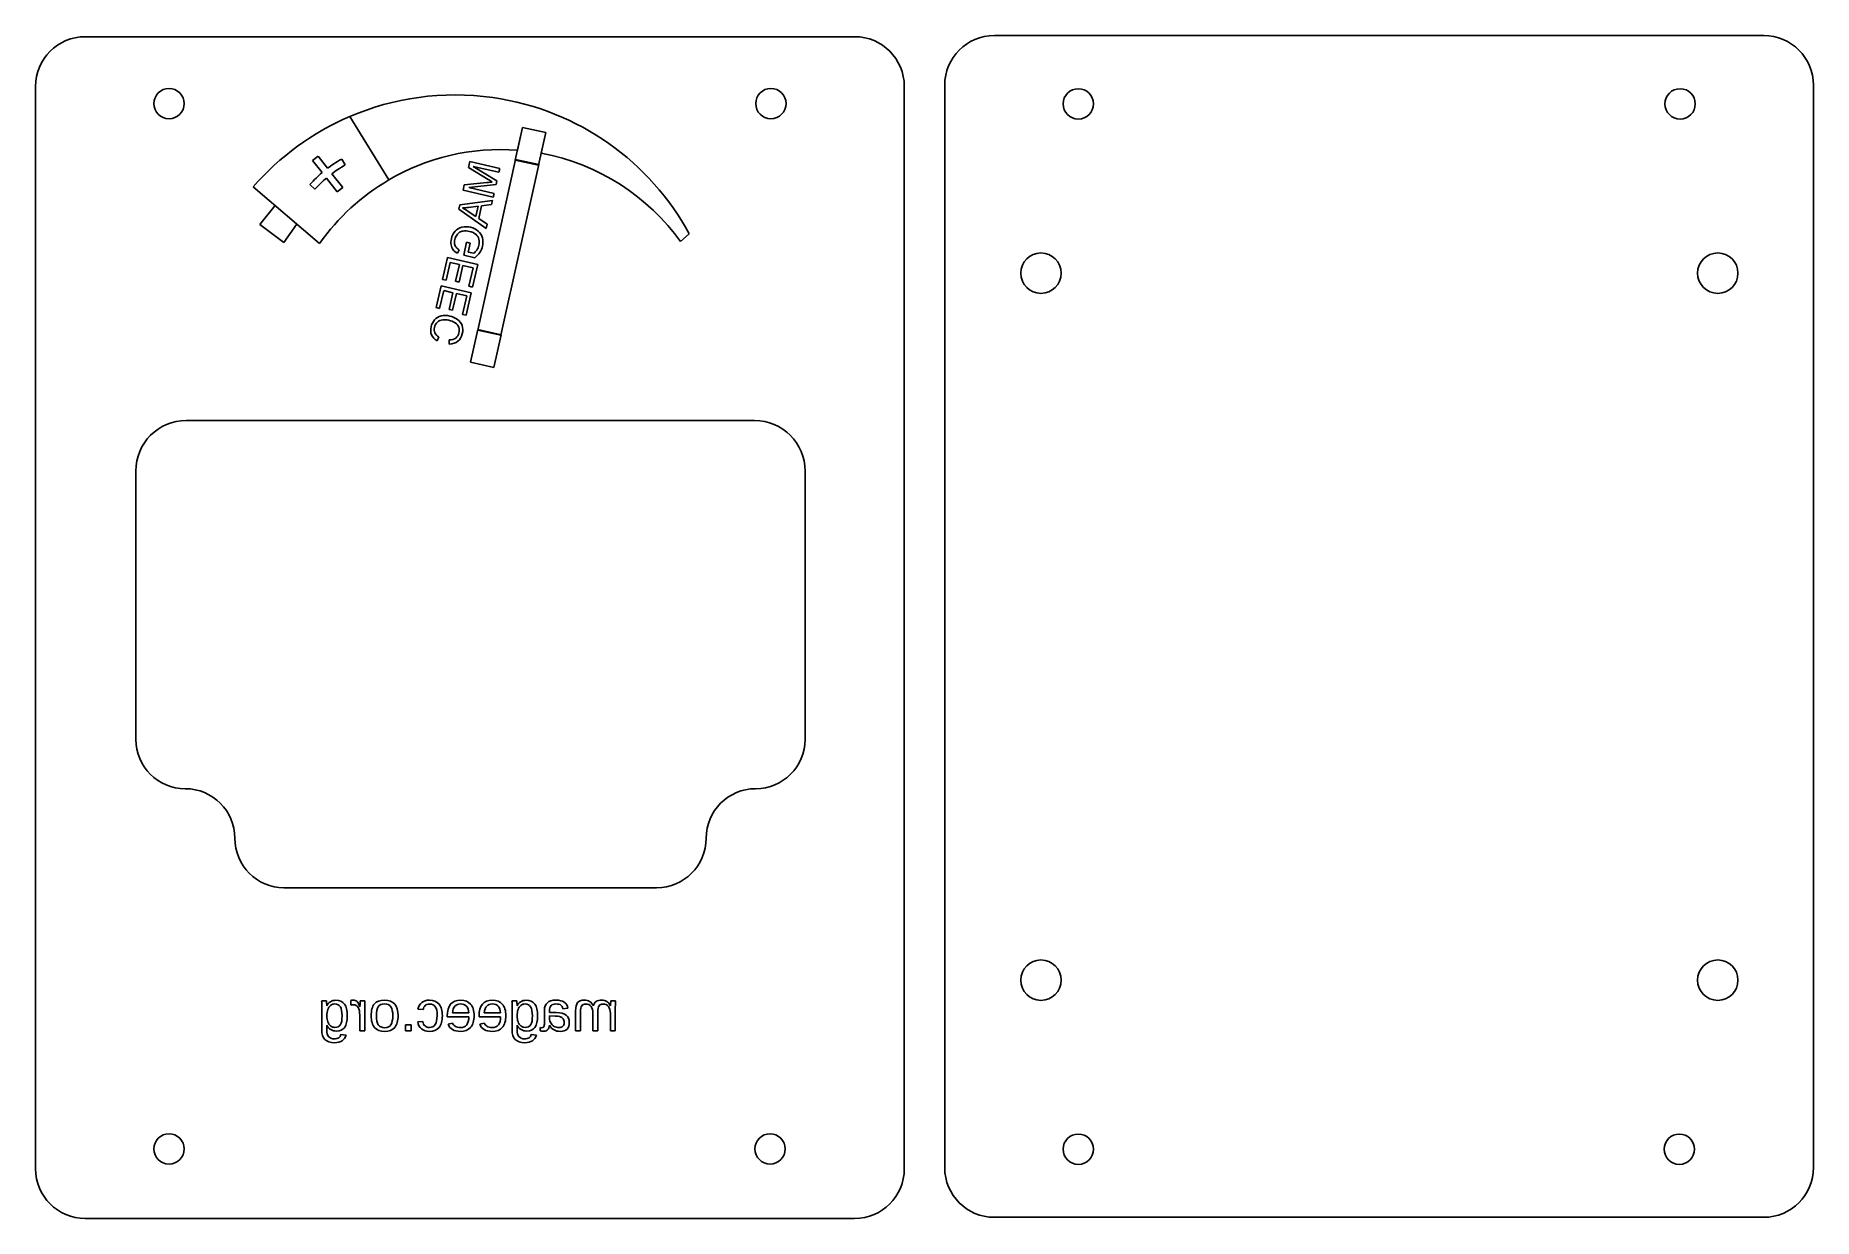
# Model space of a CAD drawing. Extents: x 15 to 191, y 86 to 203.
import ezdxf

# ---------------------------------------------------------------- set-up
doc = ezdxf.new("R2010")
doc.units = 0
doc.layers.add('Layer_1', color=7, linetype='CONTINUOUS')

msp = doc.modelspace()

# ---------------------------------------------------------------- linework, layer by layer
at = {"layer": 'Layer_1', "color": 6}
for p, q in [((20.405407, 203.360034), (96.577021, 203.360034)), ((20.405407, 203.360034), (20.405407, 203.360034)), ((110.403689, 203.477247), (186.575303, 203.477247)), ((110.403689, 203.477247), (110.403689, 203.477247)), ((15.491212, 91.274231), (15.491212, 198.445837)), ((101.491218, 198.445837), (101.491218, 91.274231)), ((105.489491, 91.391444), (105.489491, 198.563052)), ((191.489497, 198.563052), (191.489497, 91.391444)), ((96.577021, 86.360034), (20.405407, 86.360034)), ((186.575303, 86.477246), (110.403689, 86.477246))]:
    msp.add_line(p, q, dxfattribs=at)
at = {"layer": 'Layer_1', "color": 5}
for p, q in [((30.20572, 196.74339), (30.20572, 196.74339)), ((89.781928, 196.743388), (89.781928, 196.743388)), ((120.214941, 196.713864), (120.214941, 196.713864)), ((179.791155, 196.713862), (179.791155, 196.713862)), ((115.019029, 177.951364), (115.019029, 177.951364)), ((182.02014, 177.950834), (182.02014, 177.950834)), ((86.664922, 165.357014), (30.41494, 165.357014)), ((25.41493, 160.357001), (25.414987, 133.792838)), ((91.673709, 133.790077), (91.664932, 160.357001)), ((76.973764, 119.107052), (76.973764, 119.107018)), ((115.019029, 107.950799), (115.019029, 107.950799)), ((182.02014, 107.950265), (182.02014, 107.950265)), ((30.20572, 93.243391), (30.20572, 93.243391)), ((89.705728, 93.243389), (89.705728, 93.243389)), ((120.214949, 93.213865), (120.214949, 93.213865)), ((179.71494, 93.213863), (179.71494, 93.213863))]:
    msp.add_line(p, q, dxfattribs=at)
at = {"layer": 'Layer_1', "color": 1}
for p, q in [((46.597709, 195.462141), (50.454417, 189.180859)), ((63.697418, 194.387399), (62.980209, 191.146639)), ((66.002457, 193.871952), (63.697418, 194.387399)), ((65.285632, 190.630813), (66.002457, 193.871952)), ((66.002457, 193.871952), (66.002457, 193.871952)), ((43.4525, 191.524348), (42.914215, 191.100267)), ((42.914215, 191.100267), (43.857167, 189.902637)), ((44.391267, 190.331666), (43.4525, 191.524348)), ((46.145075, 190.6621), (45.800177, 191.253683)), ((62.980209, 191.146639), (65.285632, 190.630813)), ((43.615052, 182.897292), (37.04559, 188.493343)), ((42.643547, 188.72975), (43.136914, 188.255038)), ((43.857167, 189.902637), (43.857167, 189.902637)), ((44.281249, 189.364349), (45.355158, 187.999599)), ((45.893446, 188.42368), (44.814587, 189.794902)), ((45.355158, 187.999599), (45.893446, 188.42368)), ((50.454417, 189.180859), (50.454417, 189.180859)), ((59.268617, 174.368189), (58.55179, 171.127809)), ((61.573659, 173.853125), (59.268617, 174.368189)), ((60.856831, 170.612362), (61.573659, 173.853125)), ((61.573659, 173.853125), (61.573659, 173.853125)), ((58.55179, 171.127809), (60.856831, 170.612362))]:
    msp.add_line(p, q, dxfattribs=at)
at = {"layer": 'Layer_1', "color": 7}
for p, q in [((50.454569, 189.180673), (46.597864, 195.462336)), ((63.697418, 194.387665), (63.19758, 192.12983)), ((66.002457, 193.871839), (63.697418, 194.387665)), ((65.549064, 191.821477), (66.002457, 193.871839)), ((58.470476, 191.009894), (58.333051, 190.414885)), ((58.333051, 190.414885), (60.284434, 189.2203)), ((61.456562, 190.322), (58.470476, 191.009894)), ((61.169144, 189.076781), (58.826415, 190.526427)), ((58.826415, 190.526427), (61.368622, 189.940554)), ((62.996273, 191.221481), (59.257577, 174.319119)), ((61.368622, 189.940554), (61.456562, 190.322)), ((61.456562, 190.322), (61.456562, 190.322)), ((61.562618, 173.803293), (65.301693, 190.706033)), ((65.301693, 190.706033), (62.996273, 191.221481)), ((65.301693, 190.706033), (65.301693, 190.706033)), ((57.935614, 188.691909), (57.813037, 188.160095)), ((60.178603, 188.927554), (57.935614, 188.691909)), ((58.387489, 188.428478), (61.087297, 188.720462)), ((60.887057, 187.852501), (58.387489, 188.428478)), ((61.087297, 188.720462), (61.169144, 189.076781)), ((39.170379, 186.609194), (37.695229, 184.766303)), ((57.47739, 186.703487), (57.379173, 186.277504)), ((60.728051, 187.162211), (57.47739, 186.703487)), ((57.813037, 188.160095), (60.79912, 187.47182)), ((58.35144, 186.456805), (59.30315, 186.583193)), ((59.30315, 186.583193), (59.069792, 185.570193)), ((59.30315, 186.583193), (59.30315, 186.583193)), ((59.362916, 185.373761), (59.651093, 186.622786)), ((59.651093, 186.622786), (60.630975, 186.74194)), ((60.630975, 186.74194), (60.728051, 187.162211)), ((60.728051, 187.162211), (60.728051, 187.162211)), ((60.79912, 187.47182), (60.887057, 187.852501)), ((57.379173, 186.277504), (60.083551, 184.366851)), ((59.069792, 185.570193), (58.314133, 186.072695)), ((60.187479, 184.81682), (59.362916, 185.373761)), ((60.083551, 184.366851), (60.187479, 184.81682)), ((37.695229, 184.766303), (40.062701, 182.986988)), ((40.062701, 182.986988), (41.323526, 184.783815)), ((80.209958, 183.859856), (79.344664, 183.076407)), ((56.273895, 181.486483), (55.776724, 179.326864)), ((59.260741, 180.797826), (56.273895, 181.486483)), ((57.256017, 181.9296), (57.436084, 182.26346)), ((58.166997, 183.004652), (57.873108, 181.74002)), ((57.873108, 181.74002), (58.980897, 181.484199)), ((58.516842, 182.923948), (58.166997, 183.004652)), ((58.314701, 182.045709), (58.516842, 182.923948)), ((58.87126, 181.917419), (58.314701, 182.045709)), ((58.516842, 182.923948), (58.516842, 182.923948)), ((56.128475, 179.24616), (56.535428, 181.009868)), ((56.535428, 181.009868), (57.449828, 180.798588)), ((57.449828, 180.798588), (57.069525, 179.147182)), ((57.419754, 179.066097), (57.8012, 180.718643)), ((57.8012, 180.718643), (58.817245, 180.483761)), ((58.817245, 180.483761), (58.394685, 178.650389)), ((58.74682, 178.569304), (59.260741, 180.797826)), ((59.260741, 180.797826), (59.260741, 180.797826)), ((55.632825, 178.703684), (55.134892, 176.544444)), ((55.487404, 176.462978), (55.893973, 178.227067)), ((58.619289, 178.015025), (55.632825, 178.703684)), ((55.776724, 179.326864), (56.128475, 179.24616)), ((55.893973, 178.227067), (56.808757, 178.016168)), ((56.808757, 178.016168), (56.427692, 176.364762)), ((56.778303, 176.283295), (57.158987, 177.935464)), ((57.069525, 179.147182), (57.419754, 179.066097)), ((57.158987, 177.935464), (58.175794, 177.701343)), ((58.104984, 175.786502), (58.619289, 178.015025)), ((58.394685, 178.650389), (58.74682, 178.569304)), ((58.619289, 178.015025), (58.619289, 178.015025)), ((55.134892, 176.544444), (55.487404, 176.462978)), ((56.427692, 176.364762), (56.778303, 176.283295)), ((58.175794, 177.701343), (57.753234, 175.867588)), ((57.753234, 175.867588), (58.104984, 175.786502)), ((59.257577, 174.319119), (61.562618, 173.803293)), ((55.24121, 173.265044), (55.422798, 173.633167)), ((56.441126, 173.351461), (56.449875, 172.932708)), ((44.281703, 107.917237), (43.810414, 107.917237)), ((44.320283, 107.40736), (44.314779, 107.40736)), ((46.685003, 107.944784), (46.685003, 107.490031)), ((48.096117, 107.917237), (47.627586, 107.917237)), ((63.12224, 107.917237), (62.650952, 107.917237)), ((63.16082, 107.40736), (63.155317, 107.40736)), ((70.720755, 107.40736), (70.712486, 107.40736)), ((72.41023, 107.40736), (72.401961, 107.40736)), ((72.900806, 107.917237), (72.432272, 107.917237)), ((43.826953, 107.299876), (43.826953, 105.020598)), ((44.320291, 106.426197), (44.320291, 106.426197)), ((47.583486, 106.489587), (47.583486, 104.935161)), ((47.605544, 107.308142), (47.594509, 107.308142)), ((48.079579, 104.935161), (48.079579, 107.222705)), ((48.710721, 106.428955), (48.710721, 106.428955)), ((49.231618, 106.428955), (49.231618, 106.428955)), ((53.828753, 105.855691), (53.327148, 105.822617)), ((53.343684, 107.082144), (53.853558, 107.043559)), ((55.242621, 106.439978), (55.242621, 106.439978)), ((56.2541, 106.387612), (56.2541, 106.321468)), ((56.2541, 106.321468), (58.381793, 106.321468)), ((56.769489, 105.709618), (56.334028, 105.585596)), ((58.376282, 106.701804), (56.766731, 106.701804)), ((59.396029, 106.387612), (59.396029, 106.321468)), ((59.396029, 106.321468), (61.52372, 106.321468)), ((59.911415, 105.709618), (59.475955, 105.585596)), ((61.518208, 106.701804), (59.908658, 106.701804)), ((62.66749, 107.299876), (62.66749, 105.020598)), ((63.160829, 106.426197), (63.160829, 106.426197)), ((65.870052, 106.969156), (65.870052, 105.684825)), ((66.371657, 106.754182), (66.371657, 106.91679)), ((67.041384, 106.743147), (66.371657, 106.754182)), ((66.371657, 106.161614), (66.371657, 106.406905)), ((66.371657, 106.406905), (66.914604, 106.39587)), ((67.678038, 107.120741), (68.196181, 107.167595)), ((68.945842, 106.922291), (68.945842, 104.935161)), ((69.436424, 104.935161), (69.436424, 106.82583)), ((70.668389, 106.663222), (70.668389, 104.935161)), ((71.158961, 104.935161), (71.158961, 106.82583)), ((72.390929, 106.663222), (72.390929, 104.935161)), ((72.884268, 104.935161), (72.884268, 107.280583)), ((44.320291, 105.009575), (44.320291, 105.489132)), ((44.320291, 105.489132), (44.325795, 105.489132)), ((46.224738, 104.499701), (45.725891, 104.57136)), ((47.583486, 104.935161), (48.079579, 104.935161)), ((52.662933, 105.538741), (52.1255, 105.538741)), ((52.1255, 105.538741), (52.1255, 104.935161)), ((52.1255, 104.935161), (52.662933, 104.935161)), ((52.662933, 104.935161), (52.662933, 105.538741)), ((63.160829, 105.009575), (63.160829, 105.489132)), ((63.160829, 105.489132), (63.166332, 105.489132)), ((65.065278, 104.499701), (64.566428, 104.57136)), ((65.42908, 105.2604), (65.42908, 104.951719)), ((66.355121, 105.50569), (66.37166, 105.50569)), ((67.314237, 105.252099), (67.314237, 105.252111)), ((67.427238, 104.880063), (67.427236, 104.88004)), ((68.945842, 104.935161), (69.436424, 104.935161)), ((70.668389, 104.935161), (71.158961, 104.935161)), ((72.390929, 104.935161), (72.884268, 104.935161)), ((45.075456, 103.763829), (45.075456, 103.763829)), ((63.915993, 103.763829), (63.915993, 103.763829))]:
    msp.add_line(p, q, dxfattribs=at)
at = {"layer": 'Layer_1', "color": 6}
for points in [[(15.491212, 198.445837), (15.491212, 201.168302), (17.682944, 203.360034), (20.405407, 203.360034)], [(96.577021, 203.360034), (99.299486, 203.360034), (101.491218, 201.168302), (101.491218, 198.445837)], [(105.489491, 198.563052), (105.489491, 201.285514), (107.681223, 203.477247), (110.403689, 203.477247)], [(186.575303, 203.477247), (189.297765, 203.477247), (191.489497, 201.285514), (191.489497, 198.563052)], [(20.405407, 86.360034), (17.682944, 86.360034), (15.491212, 88.551766), (15.491212, 91.274231)], [(101.491218, 91.274231), (101.491218, 88.551766), (99.299486, 86.360034), (96.577021, 86.360034)], [(110.403689, 86.477246), (107.681223, 86.477246), (105.489491, 88.668978), (105.489491, 91.391444)], [(191.489497, 91.391444), (191.489497, 88.668978), (189.297765, 86.477246), (186.575303, 86.477246)]]:
    msp.add_open_spline(points, degree=3, dxfattribs=at)
at = {"layer": 'Layer_1', "color": 5}
for points in [[(27.205726, 196.74339), (27.205726, 197.57182), (27.877302, 198.243387), (28.705709, 198.243387)], [(28.705709, 198.243387), (29.534144, 198.243387), (30.20572, 197.57182), (30.20572, 196.74339)], [(86.781934, 196.743388), (86.781934, 197.571817), (87.45351, 198.243385), (88.281945, 198.243385)], [(88.281945, 198.243385), (89.110352, 198.243385), (89.781928, 197.571817), (89.781928, 196.743388)], [(117.214941, 196.713864), (117.214941, 197.542294), (117.886517, 198.213861), (118.714941, 198.213861)], [(118.714941, 198.213861), (119.543371, 198.213861), (120.214941, 197.542294), (120.214941, 196.713864)], [(176.791155, 196.713862), (176.791155, 197.542291), (177.462731, 198.213859), (178.291155, 198.213859)], [(178.291155, 198.213859), (179.119584, 198.213859), (179.791155, 197.542291), (179.791155, 196.713862)], [(28.705709, 195.243391), (27.877302, 195.243391), (27.205726, 195.914964), (27.205726, 196.74339)], [(30.20572, 196.74339), (30.20572, 195.914964), (29.534144, 195.243391), (28.705709, 195.243391)], [(88.281945, 195.243391), (87.45351, 195.243391), (86.781934, 195.914961), (86.781934, 196.743388)], [(89.781928, 196.743388), (89.781928, 195.914961), (89.110352, 195.243391), (88.281945, 195.243391)], [(118.714941, 195.213865), (117.886517, 195.213865), (117.214941, 195.885438), (117.214941, 196.713864)], [(120.214941, 196.713864), (120.214941, 195.885438), (119.543371, 195.213865), (118.714941, 195.213865)], [(178.291155, 195.213865), (177.462731, 195.213865), (176.791155, 195.885435), (176.791155, 196.713862)], [(179.791155, 196.713862), (179.791155, 195.885435), (179.119584, 195.213865), (178.291155, 195.213865)], [(113.019132, 179.951614), (113.019132, 181.056159), (113.914482, 181.951509), (115.019029, 181.951509)], [(115.019029, 181.951509), (116.123577, 181.951509), (117.019279, 181.056159), (117.019279, 179.951614)], [(180.020243, 179.951084), (180.020243, 181.055631), (180.915593, 181.950981), (182.02014, 181.950981)], [(182.02014, 181.950981), (183.124687, 181.950981), (184.020037, 181.055631), (184.020037, 179.951084)], [(115.019029, 177.951364), (113.914482, 177.951364), (113.019132, 178.846714), (113.019132, 179.951614)], [(117.019279, 179.951614), (117.019279, 178.846714), (116.123577, 177.951364), (115.019029, 177.951364)], [(182.02014, 177.950834), (180.915593, 177.950834), (180.020243, 178.846184), (180.020243, 179.951084)], [(184.020037, 179.951084), (184.020037, 178.846184), (183.124687, 177.950834), (182.02014, 177.950834)], [(30.41494, 165.357014), (27.644934, 165.357014), (25.414924, 163.12701), (25.41493, 160.357001)], [(91.664932, 160.357001), (91.664085, 163.12701), (89.434927, 165.357014), (86.664922, 165.357014)], [(25.414987, 133.792838), (25.414947, 131.100807), (27.608754, 128.907004), (30.314946, 128.907004)], [(86.773764, 128.907018), (89.479959, 128.907018), (91.673765, 131.100821), (91.673709, 133.790077)], [(30.314946, 128.907004), (33.021141, 128.907007), (35.214944, 126.713203), (35.214944, 124.007005)], [(81.873765, 124.007016), (81.873762, 126.713209), (84.067566, 128.907018), (86.773764, 128.907018)], [(35.214944, 124.007005), (35.214947, 121.30081), (37.408754, 119.107004), (40.074258, 119.107334)], [(76.973764, 119.107018), (79.679959, 119.107018), (81.873765, 121.300824), (81.873765, 124.007016)], [(40.074258, 119.107334), (52.486823, 119.107616), (76.973764, 119.107052), (76.973764, 119.107052)], [(113.019132, 109.951049), (113.019132, 111.055596), (113.914482, 111.950946), (115.019029, 111.950946)], [(115.019029, 111.950946), (116.123577, 111.950946), (117.019279, 111.055596), (117.019279, 109.951049)], [(180.020243, 109.950515), (180.020243, 111.055062), (180.915593, 111.950412), (182.02014, 111.950412)], [(182.02014, 111.950412), (183.124687, 111.950412), (184.020037, 111.055062), (184.020037, 109.950515)], [(115.019029, 107.950799), (113.914482, 107.950799), (113.019132, 108.846149), (113.019132, 109.951049)], [(117.019279, 109.951049), (117.019279, 108.846149), (116.123577, 107.950799), (115.019029, 107.950799)], [(182.02014, 107.950265), (180.915593, 107.950265), (180.020243, 108.845618), (180.020243, 109.950515)], [(184.020037, 109.950515), (184.020037, 108.845618), (183.124687, 107.950265), (182.02014, 107.950265)], [(27.205726, 93.243391), (27.205726, 94.071821), (27.877302, 94.743391), (28.705737, 94.743391)], [(28.705737, 94.743391), (29.534172, 94.743391), (30.20572, 94.071821), (30.20572, 93.243391)], [(86.705706, 93.243389), (86.705706, 94.071818), (87.377282, 94.743386), (88.205717, 94.743386)], [(88.205717, 94.743386), (89.034152, 94.743386), (89.705728, 94.071818), (89.705728, 93.243389)], [(117.21495, 93.213865), (117.21495, 94.042295), (117.886526, 94.713865), (118.71495, 94.713865)], [(118.71495, 94.713865), (119.543379, 94.713865), (120.214949, 94.042295), (120.214949, 93.213865)], [(176.714941, 93.213863), (176.714941, 94.042292), (177.386517, 94.71386), (178.214941, 94.71386)], [(178.214941, 94.71386), (179.04337, 94.71386), (179.71494, 94.042292), (179.71494, 93.213863)], [(28.705737, 91.743392), (27.877302, 91.743392), (27.205726, 92.414965), (27.205726, 93.243391)], [(30.20572, 93.243391), (30.20572, 92.414965), (29.534172, 91.743392), (28.705737, 91.743392)], [(88.205717, 91.743392), (87.37731, 91.743392), (86.705734, 92.414962), (86.705734, 93.243389)], [(89.705728, 93.243389), (89.705728, 92.414965), (89.034152, 91.743392), (88.205717, 91.743392)], [(118.71495, 91.713866), (117.886526, 91.713866), (117.21495, 92.385439), (117.21495, 93.213865)], [(120.214949, 93.213865), (120.214949, 92.385439), (119.543379, 91.713866), (118.71495, 91.713866)], [(178.214941, 91.713866), (177.386517, 91.713866), (176.714941, 92.385436), (176.714941, 93.213863)], [(179.71494, 93.213863), (179.71494, 92.385436), (179.04337, 91.713866), (178.214941, 91.713866)]]:
    msp.add_open_spline(points, degree=3, dxfattribs=at)
at = {"layer": 'Layer_1', "color": 7}
for points in [[(46.597864, 195.462336), (50.908727, 197.314744), (55.767394, 198.043752), (60.751687, 197.333396)], [(60.751687, 197.333396), (69.3224, 196.11064), (76.34221, 190.906693), (80.209958, 183.859856)], [(63.19758, 192.12983), (58.604249, 192.480822), (54.194028, 191.375315), (50.454569, 189.180673)], [(79.344664, 183.076407), (76.145777, 187.515562), (71.300434, 190.758606), (65.549064, 191.821477)], [(60.69367, 188.976663), (60.57718, 188.967152), (60.405493, 188.95115), (60.178603, 188.927554)], [(60.284434, 189.2203), (60.466402, 189.110284), (60.602306, 189.028815), (60.69367, 188.976663)], [(57.743869, 186.427494), (57.944109, 186.421398), (58.147013, 186.431304), (58.35144, 186.456805)], [(58.314133, 186.072695), (58.084582, 186.226111), (57.894999, 186.343741), (57.743869, 186.427494)], [(56.651873, 183.356402), (56.602004, 183.140175), (56.591725, 182.93689), (56.621418, 182.746167)], [(57.017331, 184.102544), (56.841834, 183.901924), (56.720018, 183.653337), (56.651873, 183.356402)], [(56.97279, 182.846286), (56.949197, 182.98219), (56.954898, 183.125327), (56.989526, 183.27646)], [(56.98954, 183.27646), (57.031035, 183.456523), (57.094228, 183.606891), (57.180263, 183.725668)], [(57.698753, 184.497692), (57.418953, 184.433738), (57.192063, 184.302403), (57.017331, 184.102544)], [(57.180263, 183.725668), (57.265537, 183.844441), (57.362229, 183.934281), (57.470343, 183.994809)], [(57.470343, 183.994809), (57.57884, 184.054197), (57.691901, 184.094549), (57.809534, 184.115106)], [(58.554533, 184.491983), (58.264451, 184.558985), (57.978938, 184.560887), (57.698753, 184.497684)], [(57.809534, 184.115106), (58.010914, 184.147844), (58.220292, 184.139857), (58.436519, 184.090355)], [(58.436519, 184.090361), (58.702237, 184.029071), (58.914657, 183.931235), (59.073023, 183.798757)], [(59.309046, 184.124622), (59.100052, 184.302403), (58.84842, 184.424221), (58.554533, 184.491983)], [(59.073023, 183.798757), (59.231006, 183.665898), (59.33341, 183.501445), (59.379852, 183.306534)], [(59.728942, 183.456523), (59.658516, 183.725287), (59.518805, 183.947985), (59.309046, 184.124622)], [(59.379852, 183.306534), (59.426298, 183.110861), (59.426679, 182.91519), (59.381264, 182.717996)], [(59.732749, 182.613308), (59.80051, 182.906817), (59.798986, 183.187379), (59.728939, 183.456523)], [(56.621418, 182.746167), (56.651492, 182.555825), (56.717351, 182.396319), (56.818993, 182.268407)], [(56.818993, 182.268407), (56.921398, 182.140499), (57.066818, 182.027816), (57.256017, 181.9296)], [(57.116309, 182.512806), (57.043978, 182.599223), (56.996774, 182.710382), (56.97279, 182.846286)], [(57.436084, 182.26346), (57.294467, 182.343402), (57.187116, 182.426393), (57.116309, 182.512806)], [(59.167432, 182.239477), (59.063888, 182.092154), (58.965291, 181.984799), (58.87126, 181.917419)], [(58.980897, 181.484199), (59.181137, 181.642947), (59.343307, 181.816536), (59.469314, 182.004595)], [(59.381376, 182.717996), (59.342167, 182.547071), (59.270599, 182.387562), (59.167432, 182.239477)], [(59.469314, 182.004595), (59.59494, 182.193034), (59.682496, 182.396319), (59.732749, 182.613308)], [(54.643537, 174.644643), (54.574254, 174.346568), (54.592906, 174.077424), (54.697216, 173.839115)], [(54.990721, 175.32797), (54.819793, 175.136107), (54.704446, 174.908458), (54.643537, 174.644643)], [(55.01775, 174.043924), (54.948848, 174.199245), (54.937426, 174.375501), (54.983107, 174.574979)], [(54.983107, 174.574979), (55.036404, 174.804911), (55.135383, 174.984212), (55.281562, 175.112505)], [(55.63484, 175.713223), (55.376355, 175.648126), (55.161268, 175.519455), (54.990721, 175.32797)], [(55.281562, 175.112505), (55.426224, 175.241938), (55.599435, 175.31579), (55.798531, 175.335204)], [(56.489855, 175.704088), (56.179215, 175.775657), (55.893702, 175.778702), (55.63484, 175.713232)], [(55.798531, 175.335204), (55.998774, 175.355749), (56.197108, 175.342824), (56.393922, 175.296754)], [(56.393922, 175.296754), (56.648218, 175.238512), (56.861403, 175.150952), (57.033852, 175.03256)], [(57.254268, 175.361851), (57.030045, 175.524403), (56.775367, 175.638228), (56.489855, 175.704088)], [(57.033852, 175.03256), (57.20592, 174.91493), (57.320886, 174.767223), (57.37875, 174.589446)], [(57.71718, 174.769887), (57.632668, 175.001724), (57.47849, 175.1993), (57.254268, 175.361851)], [(57.37875, 174.589446), (57.436617, 174.411665), (57.444229, 174.231602), (57.401977, 174.049633)], [(57.733168, 173.939618), (57.80702, 174.260913), (57.802453, 174.538053), (57.717194, 174.769887)], [(54.697216, 173.839115), (54.803043, 173.600048), (54.98425, 173.409325), (55.24121, 173.265044)], [(55.422798, 173.633167), (55.221037, 173.752702), (55.086654, 173.890127), (55.01775, 174.043924)], [(57.080675, 173.531524), (56.918124, 173.407801), (56.704561, 173.347654), (56.441126, 173.351461)], [(56.449883, 172.932708), (56.793641, 172.94109), (57.075347, 173.032829), (57.295382, 173.208704)], [(57.401971, 174.049633), (57.351341, 173.828459), (57.243989, 173.656007), (57.080675, 173.531524)], [(57.295382, 173.208704), (57.515416, 173.38458), (57.661599, 173.628216), (57.733168, 173.939618)], [(43.810414, 107.917237), (43.821449, 107.818013), (43.826953, 107.612228), (43.826953, 107.299876)], [(44.303745, 107.693993), (44.296407, 107.829957), (44.289041, 107.90437), (44.281703, 107.917237)], [(44.314779, 107.40736), (44.314779, 107.462481), (44.311111, 107.558024), (44.303745, 107.693993)], [(44.67995, 107.819396), (44.524693, 107.72293), (44.404803, 107.585586), (44.320283, 107.40736)], [(44.419509, 107.053205), (44.485657, 107.228674), (44.578906, 107.362803), (44.699251, 107.455592)], [(45.229786, 107.964088), (45.018489, 107.964086), (44.835211, 107.915854), (44.67995, 107.819396)], [(44.699251, 107.455592), (44.819602, 107.548378), (44.956028, 107.594772), (45.108529, 107.594775)], [(45.108529, 107.594775), (45.362089, 107.594772), (45.546744, 107.502903), (45.662501, 107.319166)], [(46.071768, 107.587883), (45.887113, 107.838683), (45.606451, 107.964086), (45.229786, 107.964088)], [(46.348755, 106.420686), (46.348755, 106.948012), (46.256426, 107.337078), (46.071768, 107.587883)], [(46.886196, 107.972358), (46.820055, 107.972355), (46.75299, 107.963157), (46.685003, 107.944784)], [(46.685003, 107.490031), (46.75115, 107.508404), (46.839345, 107.517604), (46.949586, 107.517604)], [(47.321657, 107.831797), (47.218764, 107.9255), (47.073612, 107.972355), (46.886196, 107.972358)], [(46.949586, 107.517604), (47.155377, 107.517602), (47.312473, 107.428947), (47.420878, 107.251644)], [(47.594509, 107.308142), (47.515504, 107.563536), (47.424552, 107.738088), (47.321657, 107.831797)], [(47.627586, 107.917237), (47.612882, 107.579154), (47.605544, 107.376124), (47.605544, 107.308142)], [(48.079579, 107.222705), (48.079579, 107.432164), (48.085082, 107.663674), (48.096117, 107.917237)], [(49.033182, 107.596153), (48.818211, 107.345347), (48.710724, 106.956281), (48.710721, 106.428955)], [(50.039149, 107.972358), (49.583479, 107.972355), (49.248157, 107.846952), (49.033182, 107.596153)], [(49.414899, 107.326057), (49.537087, 107.51255), (49.742412, 107.605796), (50.03088, 107.605799)], [(50.03088, 107.605799), (50.321188, 107.605796), (50.531111, 107.510713), (50.660645, 107.320546)], [(51.375847, 106.428955), (51.375847, 107.457886), (50.93028, 107.972355), (50.039149, 107.972358)], [(53.722646, 107.735333), (53.521455, 107.577317), (53.395133, 107.359588), (53.343684, 107.082144)], [(54.481945, 107.972358), (54.176939, 107.972355), (53.923842, 107.893347), (53.722646, 107.735333)], [(53.853558, 107.043559), (53.879296, 107.208921), (53.944512, 107.340295), (54.049239, 107.437679)], [(54.049239, 107.437679), (54.153972, 107.535057), (54.302802, 107.583749), (54.495726, 107.583749)], [(55.430034, 107.57686), (55.209548, 107.840523), (54.893518, 107.972355), (54.481945, 107.972358)], [(54.495726, 107.583749), (54.758472, 107.583749), (54.948642, 107.496472), (55.066233, 107.321923)], [(55.760764, 106.428955), (55.760764, 106.930557), (55.65052, 107.313194), (55.430034, 107.57686)], [(57.568751, 107.972358), (56.692321, 107.972355), (56.254103, 107.444105), (56.2541, 106.387612)], [(56.766731, 106.701804), (56.794305, 107.015997), (56.874221, 107.245209), (57.00651, 107.389447)], [(57.00651, 107.389447), (57.138805, 107.53368), (57.328972, 107.605796), (57.577017, 107.605799)], [(58.556802, 107.578237), (58.326212, 107.84098), (57.996862, 107.972355), (57.568751, 107.972358)], [(57.577017, 107.605799), (57.817716, 107.605796), (58.008346, 107.525411), (58.148904, 107.364643)], [(58.148904, 107.364643), (58.289464, 107.203869), (58.365258, 106.982923), (58.376282, 106.701804)], [(58.902691, 106.44549), (58.902691, 106.937909), (58.787395, 107.315491), (58.556802, 107.578237)], [(60.710677, 107.972358), (59.834247, 107.972355), (59.396032, 107.444105), (59.396029, 106.387612)], [(59.908658, 106.701804), (59.936231, 107.015997), (60.016148, 107.245209), (60.148437, 107.389447)], [(60.148437, 107.389447), (60.280731, 107.53368), (60.470901, 107.605796), (60.718946, 107.605799)], [(61.698731, 107.578237), (61.468139, 107.84098), (61.138788, 107.972355), (60.710677, 107.972358)], [(60.718946, 107.605799), (60.959645, 107.605796), (61.150272, 107.525411), (61.29083, 107.364643)], [(61.29083, 107.364643), (61.431391, 107.203869), (61.507184, 106.982923), (61.518208, 106.701804)], [(62.044617, 106.44549), (62.044617, 106.937909), (61.929321, 107.315491), (61.698731, 107.578237)], [(62.650952, 107.917237), (62.661987, 107.818013), (62.66749, 107.612228), (62.66749, 107.299876)], [(63.144282, 107.693993), (63.136944, 107.829957), (63.129578, 107.90437), (63.12224, 107.917237)], [(63.155317, 107.40736), (63.15532, 107.462481), (63.151648, 107.558024), (63.144282, 107.693993)], [(63.520487, 107.819396), (63.365231, 107.72293), (63.245343, 107.585586), (63.16082, 107.40736)], [(63.260047, 107.053205), (63.326197, 107.228674), (63.419443, 107.362803), (63.539788, 107.455592)], [(64.070327, 107.964088), (63.859027, 107.964086), (63.675749, 107.915854), (63.520487, 107.819396)], [(63.539788, 107.455592), (63.660139, 107.548378), (63.796565, 107.594772), (63.949067, 107.594775)], [(63.949067, 107.594775), (64.202627, 107.594772), (64.387285, 107.502903), (64.503038, 107.319166)], [(64.912305, 107.587883), (64.72765, 107.838683), (64.446992, 107.964086), (64.070327, 107.964088)], [(65.189292, 106.420686), (65.189292, 106.948012), (65.096963, 107.337078), (64.912305, 107.587883)], [(66.153928, 107.714675), (65.964681, 107.542877), (65.870055, 107.294372), (65.870052, 106.969156)], [(67.000044, 107.972369), (66.625219, 107.972366), (66.343181, 107.886469), (66.153928, 107.714675)], [(66.371657, 106.91679), (66.37166, 107.159323), (66.423106, 107.332955), (66.525999, 107.43769)], [(66.525999, 107.43769), (66.628894, 107.542417), (66.790582, 107.594784), (67.011068, 107.594787)], [(68.196181, 107.167595), (68.111661, 107.704108), (67.712949, 107.972366), (67.000044, 107.972369)], [(67.011068, 107.594787), (67.233391, 107.594784), (67.395082, 107.557116), (67.496137, 107.481788)], [(67.496137, 107.481788), (67.597193, 107.406451), (67.657828, 107.286103), (67.678038, 107.120741)], [(69.15117, 107.727067), (69.01429, 107.563536), (68.945845, 107.295278), (68.945842, 106.922291)], [(69.808494, 107.972358), (69.507165, 107.972355), (69.288059, 107.890589), (69.15117, 107.727067)], [(69.436424, 106.82583), (69.436426, 107.114298), (69.475932, 107.313654), (69.554934, 107.423898)], [(69.554934, 107.423898), (69.633945, 107.534137), (69.776343, 107.589261), (69.982126, 107.589263)], [(70.339038, 107.840066), (70.192968, 107.928258), (70.016122, 107.972355), (69.808494, 107.972358)], [(69.982126, 107.589263), (70.19894, 107.589261), (70.36752, 107.508875), (70.487865, 107.348105)], [(70.712486, 107.40736), (70.609596, 107.607633), (70.485113, 107.751869), (70.339038, 107.840066)], [(70.994985, 107.837309), (70.863613, 107.747274), (70.772204, 107.603959), (70.720755, 107.40736)], [(71.53104, 107.972358), (71.305045, 107.972355), (71.126359, 107.927337), (70.994985, 107.837309)], [(71.158961, 106.82583), (71.158964, 107.114298), (71.19847, 107.313654), (71.277475, 107.423898)], [(71.277475, 107.423898), (71.356483, 107.534137), (71.498881, 107.589261), (71.704666, 107.589263)], [(72.035402, 107.848332), (71.897602, 107.931012), (71.729479, 107.972355), (71.53104, 107.972358)], [(71.704666, 107.589263), (71.915966, 107.589261), (72.083169, 107.508415), (72.206271, 107.346727)], [(72.401961, 107.40736), (72.295394, 107.618657), (72.173209, 107.76565), (72.035402, 107.848332)], [(72.419882, 107.70364), (72.41706, 107.651271), (72.413899, 107.552512), (72.41023, 107.40736)], [(72.426768, 107.84282), (72.424793, 107.802395), (72.422648, 107.756003), (72.419882, 107.70364)], [(72.432272, 107.917237), (72.430578, 107.908036), (72.428603, 107.88324), (72.426768, 107.84282)], [(72.884268, 107.280583), (72.884268, 107.627846), (72.889771, 107.840063), (72.900806, 107.917237)], [(44.320291, 106.426197), (44.320294, 106.668731), (44.353365, 106.877733), (44.419509, 107.053205)], [(44.419509, 105.812971), (44.353365, 105.984765), (44.320294, 106.189173), (44.320291, 106.426197)], [(44.700628, 105.417473), (44.579363, 105.509342), (44.485657, 105.641174), (44.419509, 105.812971)], [(45.662501, 107.319166), (45.778257, 107.135428), (45.836132, 106.837771), (45.836132, 106.426197)], [(45.836132, 106.426197), (45.836132, 106.018299), (45.781931, 105.725236), (45.673524, 105.54701)], [(46.091061, 105.276915), (46.262858, 105.519449), (46.348755, 105.900705), (46.348755, 106.420686)], [(47.420878, 107.251644), (47.529282, 107.074332), (47.583486, 106.820315), (47.583486, 106.489587)], [(48.710721, 106.428955), (48.710724, 105.907137), (48.82556, 105.518528), (49.055229, 105.263134)], [(49.231618, 106.428955), (49.231621, 106.840525), (49.292714, 107.139559), (49.414899, 107.326057)], [(49.423165, 105.533229), (49.295471, 105.724316), (49.231621, 106.022891), (49.231618, 106.428955)], [(50.660645, 107.320546), (50.790182, 107.130373), (50.854949, 106.833176), (50.854946, 106.428955)], [(50.854946, 106.428955), (50.854949, 106.035754), (50.791099, 105.740395), (50.663399, 105.542876)], [(51.042362, 105.278292), (51.264685, 105.543793), (51.375847, 105.927347), (51.375847, 106.428955)], [(53.327148, 105.822617), (53.365736, 105.535984), (53.487922, 105.307232), (53.693707, 105.136354)], [(54.047862, 105.414719), (53.929354, 105.510262), (53.856318, 105.657252), (53.828753, 105.855691)], [(55.242621, 106.439978), (55.242621, 106.043103), (55.180152, 105.749121), (55.055209, 105.558034)], [(55.066233, 107.321923), (55.183826, 107.147368), (55.242621, 106.853389), (55.242621, 106.439978)], [(55.431411, 105.275535), (55.65098, 105.539201), (55.760764, 105.923673), (55.760764, 106.428955)], [(57.032692, 105.381645), (56.903161, 105.468002), (56.815423, 105.577327), (56.769489, 105.709618)], [(58.381793, 106.321468), (58.381793, 105.979713), (58.311054, 105.716047), (58.169573, 105.530472)], [(58.556802, 105.274158), (58.787395, 105.536904), (58.902691, 105.927347), (58.902691, 106.44549)], [(60.174621, 105.381645), (60.045087, 105.468002), (59.957352, 105.577327), (59.911415, 105.709618)], [(61.52372, 106.321468), (61.52372, 105.979713), (61.452981, 105.716047), (61.311503, 105.530472)], [(61.698731, 105.274158), (61.929321, 105.536904), (62.044617, 105.927347), (62.044617, 106.44549)], [(63.160829, 106.426197), (63.160832, 106.668731), (63.193905, 106.877733), (63.260047, 107.053205)], [(63.260047, 105.812971), (63.193905, 105.984765), (63.160832, 106.189173), (63.160829, 106.426197)], [(63.541168, 105.417473), (63.419903, 105.509342), (63.326197, 105.641174), (63.260047, 105.812971)], [(64.503038, 107.319166), (64.618794, 107.135428), (64.676672, 106.837771), (64.67667, 106.426197)], [(64.67667, 106.426197), (64.676672, 106.018299), (64.622469, 105.725236), (64.514062, 105.54701)], [(64.931598, 105.276915), (65.103395, 105.519449), (65.189292, 105.900705), (65.189292, 106.420686)], [(65.870052, 105.684825), (65.870055, 105.537832), (65.850748, 105.427131), (65.812174, 105.352717)], [(66.494302, 105.716507), (66.412542, 105.860743), (66.37166, 106.00911), (66.371657, 106.161614)], [(66.829167, 105.376133), (66.687689, 105.458816), (66.576068, 105.572272), (66.494302, 105.716507)], [(66.914604, 106.39587), (67.147954, 106.392201), (67.324803, 106.368297), (67.445148, 106.324211)], [(68.023927, 106.478564), (67.820896, 106.643926), (67.493383, 106.732121), (67.041384, 106.743147)], [(67.445148, 106.324211), (67.565499, 106.280114), (67.657828, 106.212129), (67.722135, 106.120263)], [(67.818599, 105.759216), (67.818599, 105.597525), (67.774962, 105.472583), (67.687684, 105.384391)], [(67.722135, 106.120263), (67.786445, 106.028391), (67.818599, 105.908043), (67.818599, 105.759216)], [(68.328473, 105.767496), (68.328473, 106.076174), (68.226957, 106.313199), (68.023927, 106.478564)], [(68.102475, 105.117062), (68.253139, 105.275078), (68.328473, 105.491887), (68.328473, 105.767496)], [(70.487865, 107.348105), (70.608219, 107.187331), (70.668391, 106.959039), (70.668389, 106.663222)], [(72.206271, 107.346727), (72.329376, 107.185037), (72.390929, 106.957201), (72.390929, 106.663222)], [(43.826953, 105.020598), (43.826955, 104.182754), (44.243123, 103.763829), (45.075456, 103.763829)], [(45.061675, 104.141411), (44.567422, 104.141411), (44.320294, 104.430799), (44.320291, 105.009575)], [(44.325795, 105.489132), (44.419504, 105.298045), (44.548121, 105.15427), (44.711646, 105.057806)], [(45.116796, 105.27967), (44.96062, 105.27967), (44.821899, 105.325604), (44.700628, 105.417473)], [(44.711646, 105.057806), (44.875174, 104.961343), (45.066261, 104.913111), (45.28491, 104.913111)], [(45.506782, 104.253033), (45.393783, 104.178619), (45.245416, 104.141411), (45.061675, 104.141411)], [(45.075456, 103.763829), (45.400675, 103.763829), (45.659743, 103.827679), (45.85267, 103.955376)], [(45.673524, 105.54701), (45.56512, 105.368784), (45.379545, 105.27967), (45.116796, 105.27967)], [(45.28491, 104.913111), (45.650548, 104.913111), (45.919266, 105.034379), (46.091061, 105.276915)], [(45.725891, 104.57136), (45.692817, 104.433556), (45.619781, 104.327446), (45.506782, 104.253033)], [(45.85267, 103.955376), (46.045595, 104.083076), (46.169617, 104.264516), (46.224738, 104.499701)], [(49.055229, 105.263134), (49.284905, 105.007737), (49.61839, 104.88004), (50.055685, 104.88004)], [(50.061196, 105.246596), (49.763542, 105.246596), (49.550865, 105.342142), (49.423165, 105.533229)], [(50.055685, 104.88004), (50.491148, 104.88004), (50.820038, 105.012789), (51.042362, 105.278292)], [(50.663399, 105.542876), (50.535702, 105.345357), (50.334969, 105.246596), (50.061196, 105.246596)], [(53.693707, 105.136354), (53.899495, 104.965477), (54.160404, 104.88004), (54.476433, 104.88004)], [(54.490211, 105.271403), (54.313825, 105.271401), (54.166375, 105.319175), (54.047862, 105.414719)], [(54.476433, 104.88004), (54.893518, 104.88004), (55.211845, 105.011872), (55.431411, 105.275535)], [(55.055209, 105.558034), (54.930266, 105.366947), (54.741937, 105.271401), (54.490211, 105.271403)], [(56.334028, 105.585596), (56.512257, 105.115224), (56.917399, 104.88004), (57.549458, 104.88004)], [(57.549458, 105.252111), (57.334486, 105.252111), (57.162229, 105.295288), (57.032692, 105.381645)], [(58.169573, 105.530472), (58.028098, 105.344897), (57.82139, 105.252111), (57.549458, 105.252111)], [(57.549458, 104.88004), (57.99043, 104.88004), (58.326212, 105.011412), (58.556802, 105.274158)], [(59.475955, 105.585596), (59.654184, 105.115224), (60.059325, 104.88004), (60.691384, 104.88004)], [(60.691384, 105.252111), (60.476413, 105.252111), (60.304158, 105.295288), (60.174621, 105.381645)], [(61.311503, 105.530472), (61.170025, 105.344897), (60.963319, 105.252111), (60.691384, 105.252111)], [(60.691384, 104.88004), (61.132356, 104.88004), (61.468139, 105.011412), (61.698731, 105.274158)], [(62.66749, 105.020598), (62.667493, 104.182754), (63.083661, 103.763829), (63.915993, 103.763829)], [(63.902212, 104.141411), (63.407959, 104.141411), (63.160832, 104.430799), (63.160829, 105.009575)], [(63.166332, 105.489132), (63.260041, 105.298045), (63.388658, 105.15427), (63.552183, 105.057806)], [(63.957336, 105.27967), (63.80116, 105.27967), (63.662436, 105.325604), (63.541168, 105.417473)], [(63.552183, 105.057806), (63.715711, 104.961343), (63.906798, 104.913111), (64.125447, 104.913111)], [(64.347319, 104.253033), (64.234323, 104.178619), (64.085953, 104.141411), (63.902212, 104.141411)], [(63.915993, 103.763829), (64.241212, 103.763829), (64.500284, 103.827679), (64.693208, 103.955376)], [(64.514062, 105.54701), (64.405657, 105.368784), (64.220082, 105.27967), (63.957336, 105.27967)], [(64.125447, 104.913111), (64.491089, 104.913111), (64.759804, 105.034379), (64.931598, 105.276915)], [(64.566428, 104.57136), (64.533354, 104.433556), (64.460321, 104.327446), (64.347319, 104.253033)], [(64.693208, 103.955376), (64.886132, 104.083076), (65.010158, 104.264516), (65.065278, 104.499701)], [(65.591688, 105.241096), (65.543919, 105.241096), (65.489715, 105.24753), (65.42908, 105.2604)], [(65.42908, 104.951719), (65.554025, 104.922323), (65.681722, 104.907622), (65.812174, 104.907622)], [(65.812174, 105.352717), (65.773591, 105.278304), (65.700098, 105.241096), (65.591688, 105.241096)], [(65.812174, 104.907622), (65.995915, 104.907622), (66.129584, 104.955854), (66.213183, 105.052317)], [(66.213183, 105.052317), (66.296786, 105.148778), (66.344098, 105.299905), (66.355121, 105.50569)], [(66.37166, 105.50569), (66.498442, 105.277855), (66.645892, 105.116624), (66.814012, 105.022001)], [(66.814012, 105.022001), (66.982132, 104.927375), (67.186542, 104.880063), (67.427238, 104.880063)], [(67.314237, 105.252111), (67.132336, 105.252111), (66.970645, 105.293451), (66.829167, 105.376133)], [(67.687684, 105.384391), (67.60041, 105.296194), (67.475927, 105.252099), (67.314237, 105.252099)], [(67.427236, 104.88004), (67.72673, 104.88004), (67.951808, 104.959045), (68.102475, 105.117062)]]:
    msp.add_open_spline(points, degree=3, dxfattribs=at)
at = {"layer": 'Layer_1', "color": 1}
for points in [[(37.04559, 188.493343), (39.661652, 191.499225), (42.931724, 193.887254), (46.597709, 195.462141)], [(45.800177, 191.253683), (45.234101, 190.92363), (44.78832, 190.631645), (44.391267, 190.331666)], [(44.814587, 189.794902), (45.190704, 190.077369), (45.609835, 190.349178), (46.145075, 190.6621)], [(43.857167, 189.902637), (43.462779, 189.563064), (43.087045, 189.1919), (42.643547, 188.72975)], [(43.136914, 188.255038), (43.564421, 188.700435), (43.919979, 189.051046), (44.281249, 189.364349)], [(50.454417, 189.180859), (47.76717, 187.603686), (45.427489, 185.463482), (43.615052, 182.897292)]]:
    msp.add_open_spline(points, degree=3, dxfattribs=at)

doc.saveas('drawing.dxf')
